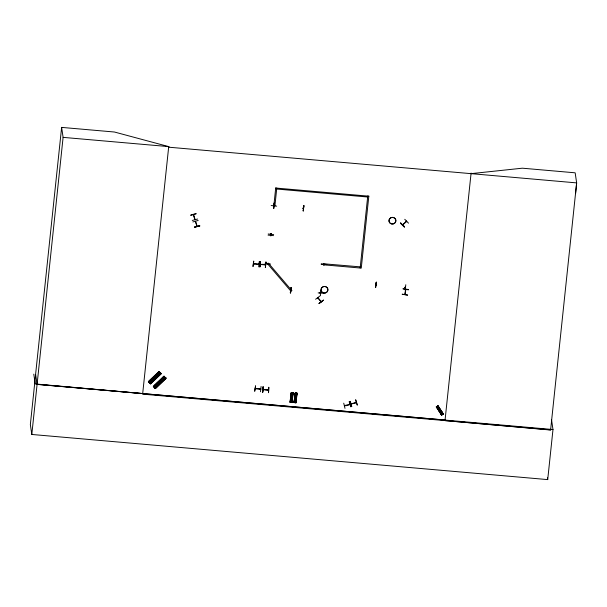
<?xml version="1.0" encoding="UTF-8"?>
<svg xmlns="http://www.w3.org/2000/svg" width="607" height="607" viewBox="0 0 607 607"><rect width="100%" height="100%" fill="white"/><g stroke="black" fill="none" stroke-linecap="round" stroke-linejoin="round"><path stroke-width="0.91" d="M265.069 263.575L270.57 264.075M273.674 234.606L268.173 233.976M323.675 293.181L318.159 292.893M407.585 295.131L402.13 294.213L407.578 295.032M35.631 374.519L30.35 424.589L31.807 434.46L547.711 479.606L552.985 429.536L37.088 384.39L35.601 374.337L61.626 127.394L114.435 132.015L168.716 146.613L168.663 147.19L576.65 182.889L575.595 193.633M31.807 434.46L63.098 137.372L61.626 127.394M168.716 146.613L142.63 394.133L550.625 429.832L576.65 182.889L575.163 172.813L522.354 168.192L471.032 173.648M168.731 147.198L168.792 146.621L63.098 137.372M252.891 266.42L253.741 261.056L253.142 266.427M254.014 263.977L253.961 263.575L254.075 263.939M258.491 264.106L258.468 263.939M259.25 261.541L258.681 266.845M260.145 261.617L259.864 266.959L260.115 261.625M259.864 266.959L260.395 261.571M265.912 262.057L265.365 267.444L265.995 262.133M265.957 262.118L265.365 267.444M275.707 187.912L273.856 205.727L274.925 205.819L276.777 188.003M262.998 389.322L263.112 389.717L263.119 389.277M263.476 389.573L263.499 389.307M268.028 389.846L267.945 389.755M268.393 389.74L268.438 390.172L263.043 389.436M368.828 196.061L361.264 268.112L323.546 264.811L323.63 263.658M471.093 173.071L445.007 420.59L550.602 430.037M268.074 235.121L273.567 235.637M273.787 208.429L274.356 203.042M274.098 203.087L273.765 208.345M270.684 235.478L270.851 235.979L270.707 235.228M270.904 233.718L270.813 234.287L270.889 233.612M267.687 263.673L267.801 263.203L267.99 263.704M274.607 205.932L274.197 205.492M255.577 385.938L254.69 391.295L255.539 385.938M255.835 388.488L255.342 388.768L260.798 389.095M276.678 206.152L271.177 205.53M260.289 388.852L260.312 388.996M260.168 389.224L260.744 389.087L255.403 388.389M261.086 386.454L260.479 391.758M291.223 287.612L290.336 292.969L291.208 287.612M290.358 292.961L290.95 287.657M291.185 287.612L290.616 292.915M290.928 290.108L291.451 290.245M303.454 208.11L302.901 208.383L303.477 208.254M303.819 205.614L303.227 211.001L303.895 205.697M303.227 211.001L303.849 205.629M321.186 264.22L326.672 264.622M320.253 292.62L320.306 293.06L319.897 292.726M320.375 295.594L320.746 290.267M323.835 264.462L323.759 264.94M320.83 292.809L320.906 292.293M323.948 264.872L324.001 264.394M323.986 264.819L324.009 264.341M375.422 287.506L376.302 282.141L375.452 287.498M376.302 282.141L375.733 287.528M404.831 287.392L405.461 287.339L404.877 287.536M405.173 290.108L405.787 284.736M290.632 402.274L291.792 392.699L291.284 392.608L290.04 402.213L290.67 402.274L290.032 402.213L291.284 392.608L293.12 392.797L292.142 402.433L291.512 402.373L292.756 392.767L292.142 402.433L292.65 392.797M290.275 402.236L291.421 392.6M291.785 402.395L292.969 392.752M291.906 402.411L292.976 392.82M295.381 393.01L294.638 402.623L294.016 402.562L295.123 392.987L297.24 393.199L295.844 402.752L296.944 393.101L295.397 392.949L294.243 402.585M294.516 402.593L295.768 393.048L295.26 392.957L294.046 402.57L296.11 402.775M295.48 393.017L294 402.562M295.518 402.722L296.732 393.108L295.95 402.737M296.853 393.161L295.829 402.744M326.71 264.447L321.217 263.939M403.101 288.72L408.557 289.539M404.77 294.6L405.666 289.266M405.036 294.607L405.855 289.296M193.443 214.946L194.809 219.597M194.756 219.499L194.885 219.127L195.052 219.643M403.063 288.932L408.503 289.835M318.106 298.234L317.764 297.817L318.212 297.855M321.103 301.8L321.012 301.413M344.51 405.643L345.11 405.484M351.036 403.867L351.506 403.708M351.612 403.602L351.104 404.065L356.415 402.593M355.945 402.752L356.218 402.251M273.765 205.993L273.84 205.606M270.897 233.771L271.086 234.272L271.079 233.627M323.797 264.493L324.001 264.963M320.868 292.324L321.073 292.794M406.667 221.403L406.515 221.054M351.089 403.852L356.309 402.433M400.666 223.11L404.528 226.897L400.703 223.088M258.984 264.182L253.582 263.506M402.593 224.886L406.5 221.236M274.668 205.948L274.576 205.53M291.398 290.366L291.049 290.063M291.519 290.525L291.428 290.1M376.014 284.645L376.568 285.024L376.158 284.744M400.681 223.012L404.52 226.813M404.315 227.086L400.499 223.27M442.048 414.756L436.699 406.644L442.048 414.756L441.517 415.082L436.274 406.94L436.79 406.629M436.312 406.918L438.095 405.855L443.315 414.004L442.776 414.331M442.784 414.331L437.662 406.075L442.996 414.202M441.509 415.082L443.322 413.997L437.966 405.886L437.548 406.182M159.671 372.144L149.011 382.395L159.52 371.947L159.026 371.53L148.366 381.765L159.004 371.499L161.234 373.669L150.544 383.89L161.227 373.662M159.14 371.583L148.366 381.765M159.429 371.909L148.745 382.129L149.041 382.41M150.582 383.92L149.921 383.283L160.696 373.1L150.202 383.556L160.832 373.282M160.718 373.146L149.921 383.283M160.976 373.426L150.301 383.647L161.098 373.51M155.491 388.556L165.984 378.1L163.943 376.165L153.434 386.522M153.396 386.424L153.95 387.046L164.429 376.583L164.049 376.219L153.275 386.401L155.498 388.563M153.563 386.674L164.171 376.378M153.692 386.803L164.338 376.545M154.831 387.919L165.514 377.698L166.007 378.146L155.362 388.404L154.815 387.903L165.612 377.759L154.944 388.002M155.119 388.192L165.719 377.895M155.248 388.321L165.984 378.1L155.339 388.298M303.439 208.451L303.401 208.049M255.82 388.837L255.782 388.427M260.722 389.277L260.669 388.882M406.637 221.396L402.767 224.856M408.519 223.164L404.748 219.294M291.8 290.457L290.988 291.246L267.702 263.962L268.522 263.172M319.972 295.966L315.594 299.266M323.387 300.169L319.001 303.462M323.41 300.253L319.016 303.546L323.372 300.146M436.296 406.933L436.82 406.614M438.072 405.871L437.662 406.091M442.875 414.247L437.662 406.075M437.048 407.555L438.368 406.751M436.926 407.661L438.497 406.713M344.617 405.59L349.791 404.209M349.359 404.292L349.829 404.05M436.608 406.751L441.835 414.892M355.892 402.782L356.377 402.653M343.737 403.177L344.988 408.359M350.042 401.462L351.757 406.44M351.703 406.531L350.307 401.318M274.159 205.636L274.023 205.91M441.623 414.976L436.516 406.728M190.704 215.053L196.038 213.581M193.481 215.128L193.519 214.423M192.267 220.455L197.609 219.036M192.874 221.934L198.201 220.455M199.779 225.963L194.392 227.223M199.779 225.948L194.377 227.162L199.688 225.599M349.442 401.637L350.869 406.758M349.731 404.194L349.382 404.528L349.329 404.125M357.402 404.983L355.74 399.907M349.139 401.637L350.892 406.766M291.193 392.646L291.785 392.699M291.641 402.342L292.104 402.426M295.472 402.714L296.618 393.146M317.886 297.658L321.224 301.565M258.848 263.969L258.84 264.409L258.901 264.03M265.494 264.758L265.525 264.485M320.246 293.029L320.253 292.65M258.84 264.409L253.574 263.946L253.582 263.537M265.509 264.925L260.244 264.462L260.251 264.03M263.263 386.818L262.71 392.13M293.242 392.85L292.635 392.79M275.722 188.033L368.851 196.182M323.652 263.779L360.285 266.868M265.631 264.553L265.13 264.895L265.077 264.508M263.059 389.656L268.446 390.126M37.073 384.314L445.068 420.006M142.691 393.548L35.236 383.943L33.787 374.155M291.307 393.571L292.855 393.723M295.146 393.935L296.975 394.118M291.17 393.594L293.006 393.768M290.472 399.596L292.301 399.778M290.358 400.567L292.187 400.749M294.327 400.916L296.163 401.09M290.283 401.219L292.111 401.394M291.997 402.365L290.169 402.191M265.54 264.66C263.749 263.924 259.614 264.811 260.631 264.06M302.931 208.429L303.022 208.011M274.144 205.894L274.076 205.538M319.783 292.999L319.813 292.635M193.603 214.666L195.022 219.423M321.224 301.725L320.883 301.262M351.552 403.708L351.476 403.541M159.3 371.78L148.859 382.22L148.487 381.788M158.055 372.63L159.998 374.504M162.964 377.266L164.907 379.14M158.23 385.574L156.28 383.647M152.243 381.978L150.293 380.05M157.152 386.613L155.202 384.686M148.525 381.886L150.43 383.662M268.537 263.294L291.823 290.586M265.092 264.857L265.138 264.455M437.837 405.924L443.118 414.126M436.395 406.827L441.714 414.96M317.78 297.878L321.004 301.732M355.656 399.861L357.113 405.066M345.049 405.499L344.548 405.484C344.548 406.242 350.558 405.15 349.7 404.027M551.528 419.665L552.985 429.536M547.446 477.808L547.711 479.606M442.662 413.2L441.084 414.111M442.306 412.646L440.735 413.557M440.773 410.264L439.195 411.174M406.121 221.35L406.227 221.745M404.96 287.149L404.952 287.559M367.759 195.97L360.179 267.899M367.652 197.002L276.663 189.035M376.522 284.637L376.628 285.032M356.347 402.274L356.324 402.676M355.846 402.35L355.952 402.775M351.104 403.64L351.21 404.072L351.066 403.708M345.095 405.377L344.958 405.317M296.368 399.224L294.539 399.08M296.269 400.089L294.441 399.945M296.079 401.705L294.251 401.561M292.513 397.904L290.685 397.76M267.664 263.529L267.702 263.962M255.281 388.434L255.259 388.624M196.114 213.854L190.788 215.333M197.131 226.13L195.469 221.327L196.865 226.206M160.263 383.556L158.321 381.682M159.178 384.595L157.236 382.721M155.354 378.92L153.412 377.046M156.424 387.258L154.482 385.384M154.269 379.959L152.327 378.085M153.313 380.885L151.371 379.011M151.515 382.622L149.572 380.748M263.013 386.871L262.732 392.213L263.013 386.871M268.787 387.304L268.537 392.721L268.81 387.304M439.847 411.022C440.409 412.517 441.016 409.922 439.847 411.022M291.504 392.668L290.396 402.251L291.504 392.668M291.155 398.162C291.489 399.717 292.483 397.213 291.155 398.162M295.131 398.511C295.465 400.066 296.451 397.562 295.131 398.511M164.429 376.583L153.768 386.849L164.451 376.628M441.297 411.053L439.734 412.032L441.304 411.091M441.775 411.789L440.204 412.768L441.775 411.819M296.482 398.253L294.653 398.071L296.489 398.291M292.399 398.875L290.563 398.7L292.399 398.913M322.469 292.506A3.437 3.308 -8.4 0 0 327.886 290.1A3.437 3.308 -8.4 0 0 323.068 286.8A3.437 3.308 -8.4 0 0 322.469 292.506M322.454 292.445A3.437 3.308 -8.4 0 0 327.879 290.04A3.437 3.308 -8.4 0 0 323.061 286.739A3.437 3.308 -8.4 0 0 322.454 292.445M390.422 223.444A3.445 3.316 -8.4 0 0 395.855 221.031A3.445 3.316 -8.4 0 0 391.014 217.663A3.445 3.316 -8.4 0 0 390.415 223.384A3.445 3.316 -8.4 0 0 395.847 220.971A3.445 3.316 -8.4 0 0 391.022 217.723A3.445 3.316 -8.4 0 0 390.422 223.444"/></g></svg>
